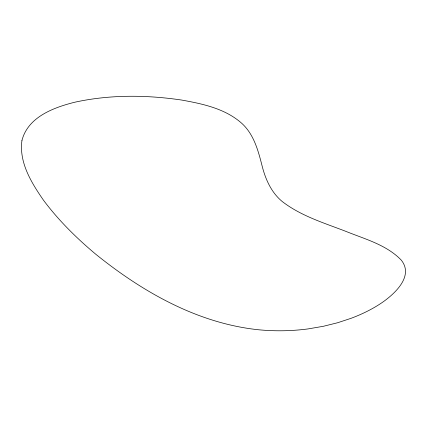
<?xml version="1.0" encoding="UTF-8"?>
<svg xmlns="http://www.w3.org/2000/svg" width="427" height="427" viewBox="0 0 427 427"><rect width="100%" height="100%" fill="white"/><g stroke="black" fill="none" stroke-linecap="round" stroke-linejoin="round"><path stroke-width="0.64" d="M21.948 140.462C18.868 162.586 31.497 182.863 43.543 200.284C58.536 220.385 76.486 238.069 95.669 254.15C142.292 291.769 197.093 323.058 257.577 329.665A114.879 60.196 -0.1 0 0 308.059 328.913L323.351 326.292L337.698 322.721L350.983 318.345A145.452 76.214 -0.1 0 0 383.339 301.713C395.477 293.023 413.784 275.89 401.337 260.198C386.536 244.762 364.93 239.109 345.683 231.29C323.949 222.926 300.982 215.977 282.295 201.565C271.412 192.668 265.535 179.409 262.146 166.076C258.276 150.891 254.038 134.729 242.141 123.67C225.605 108.671 202.873 103.868 181.555 100.035C146.162 94.821 109.696 94.538 74.645 102.25C53.551 107.556 27.963 117.014 21.948 140.462"/></g></svg>
